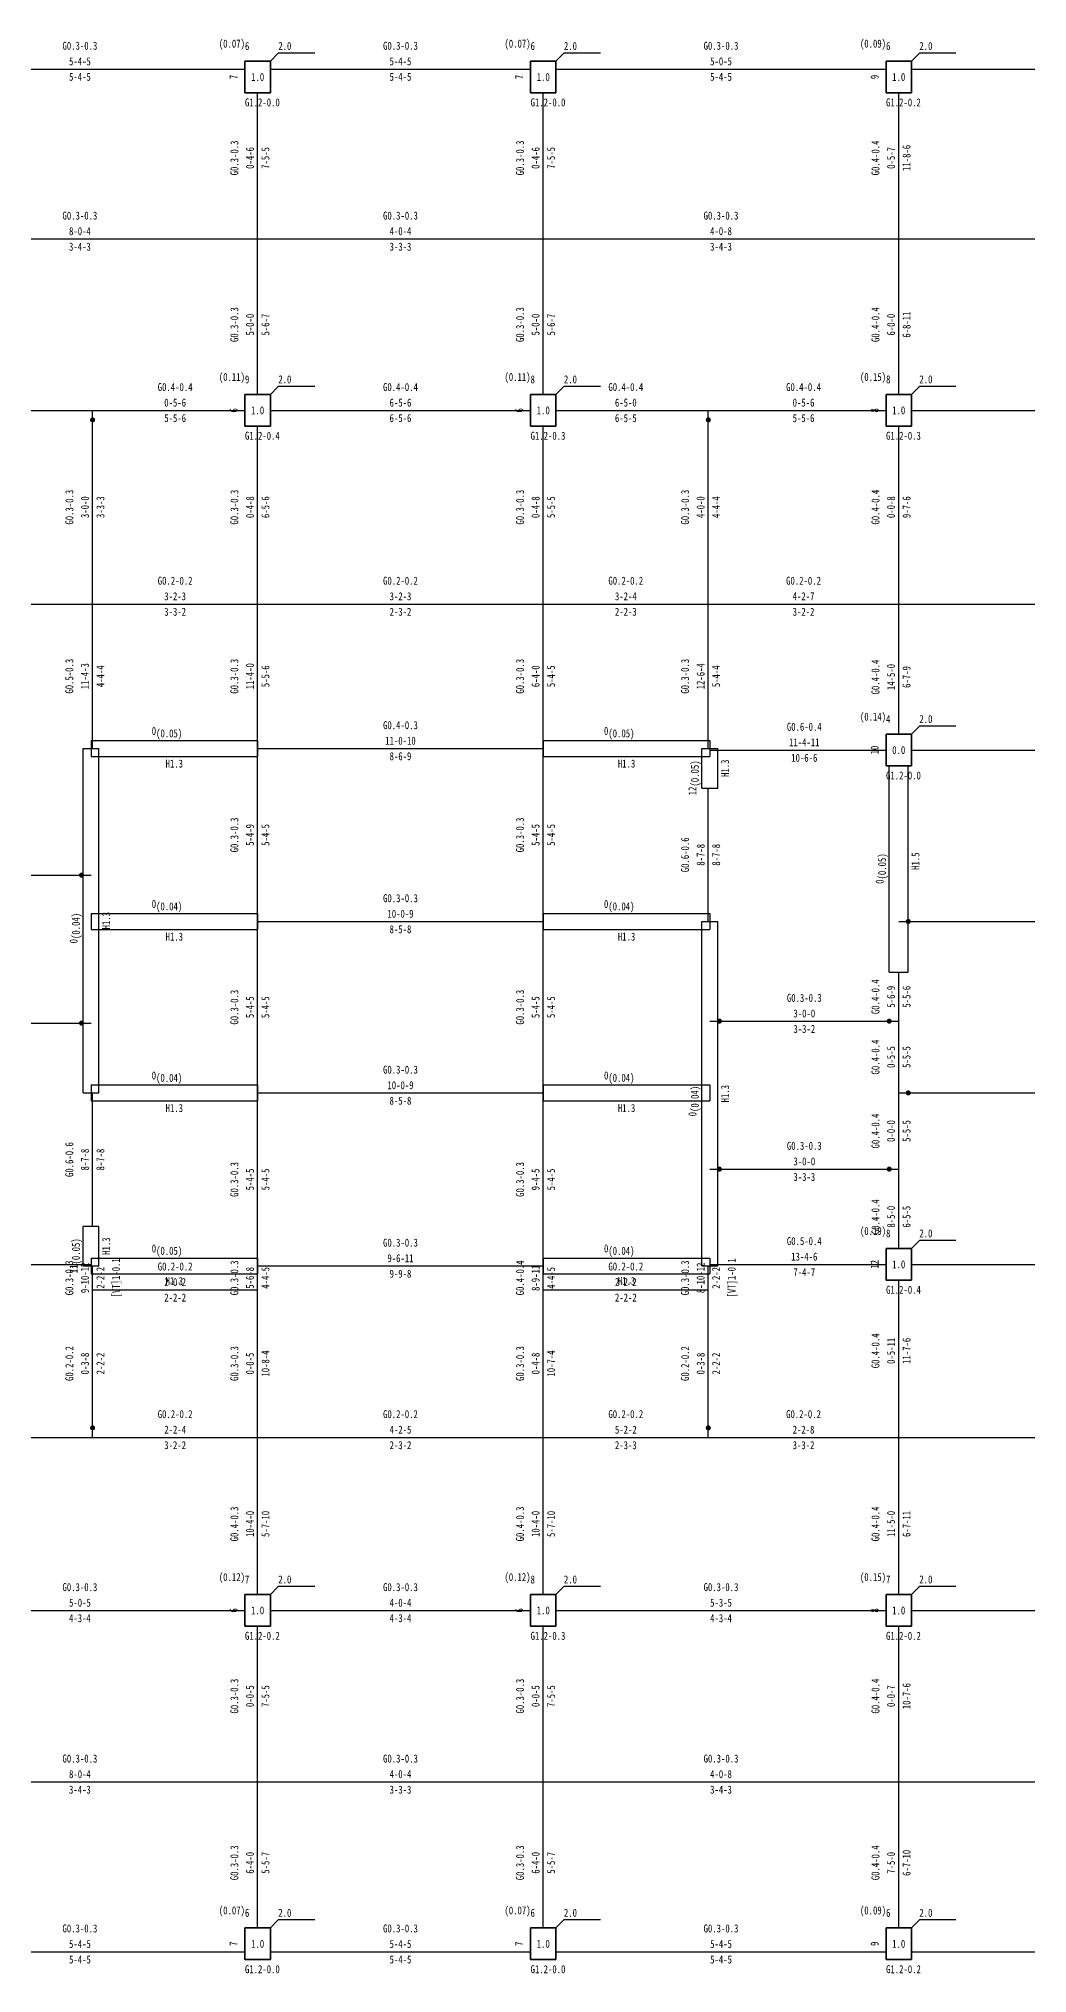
# Model space of a CAD drawing. Header units: millimetres. Extents: x -1455 to 850709, y 32926 to 221881.
# Drawn here: x 330550 to 346126, y 131285 to 161753 of the extents above; entities that cross this region are included whole.
import ezdxf
from ezdxf.enums import TextEntityAlignment as Align

# ---------------------------------------------------------------- set-up
doc = ezdxf.new("R2010")
doc.units = ezdxf.units.MM
for name, color, linetype, lineweight in [('层15100', 134, 'Continuous', 25), ('层15101', 52, 'Continuous', 25), ('层15103', 84, 'Continuous', 25), ('层15220', 4, 'Continuous', 25), ('层15221', 2, 'Continuous', 25), ('层15223', 3, 'Continuous', 25)]:
    doc.layers.add(name, color=color, linetype=linetype, lineweight=lineweight)
doc.styles.add('宋体', font='')
doc.styles.get('宋体').set_extended_font_data('宋体')

# ---------------------------------------------------------------- blocks, each defined once
blk = doc.blocks.new('20FLOOR')
at = {"layer": '层15100'}
for p, q in [((28.6, 41.275), (33.8, 41.275)), ((34.2, 41.275), (38.3, 41.275)), ((38.7, 41.275), (43.9, 41.275)), ((44.3, 41.275), (52.3, 41.275)), ((34, 38.6), (34, 40.9)), ((38.5, 38.6), (38.5, 40.9)), ((44.1, 38.6), (44.1, 40.9)), ((28.4, 38.6), (34, 38.6)), ((34, 36.15), (34, 38.6)), ((34, 38.6), (38.5, 38.6)), ((38.5, 36.15), (38.5, 38.6)), ((38.5, 38.6), (44.1, 38.6)), ((44.1, 36.15), (44.1, 38.6)), ((44.1, 38.6), (52.5, 38.6)), ((28.6, 35.9), (31.4, 35.9)), ((31.4, 35.9), (33.8, 35.9)), ((34, 32.85), (34, 35.65)), ((34.2, 35.9), (38.3, 35.9)), ((38.5, 32.85), (38.5, 35.65)), ((38.7, 35.9), (41.1, 35.9)), ((41.1, 35.9), (43.9, 35.9)), ((44.1, 32.85), (44.1, 35.65)), ((44.3, 35.9), (52.3, 35.9)), ((34, 30.575), (34, 32.85)), ((38.5, 30.575), (38.5, 32.85)), ((44.1, 30.8), (44.1, 32.85)), ((34, 27.85), (34, 30.575)), ((34, 30.575), (38.5, 30.575)), ((38.5, 27.85), (38.5, 30.575)), ((41.125, 30.55), (43.9, 30.55)), ((44.3, 30.55), (52.3, 30.55)), ((28.4, 28.58), (31.375, 28.58)), ((34, 25.15), (34, 27.85)), ((34, 27.85), (38.5, 27.85)), ((38.5, 25.15), (38.5, 27.85)), ((44.1, 26.28), (44.1, 27.05)), ((44.1, 25.15), (44.1, 26.28)), ((34, 22.425), (34, 25.15)), ((34, 25.15), (38.5, 25.15)), ((38.5, 22.425), (38.5, 25.15)), ((44.1, 23.95), (44.1, 25.15)), ((44.1, 22.7), (44.1, 23.95)), ((28.6, 22.45), (31.375, 22.45)), ((34, 22.05), (34, 22.425)), ((34, 22.425), (38.5, 22.425)), ((38.5, 22.05), (38.5, 22.425)), ((41.125, 22.45), (43.9, 22.45)), ((44.3, 22.45), (52.3, 22.45)), ((34, 19.725), (34, 22.05)), ((38.5, 19.725), (38.5, 22.05)), ((44.1, 19.725), (44.1, 22.2)), ((34, 17.25), (34, 19.725)), ((38.5, 17.25), (38.5, 19.725)), ((44.1, 17.25), (44.1, 19.725)), ((28.6, 17), (33.8, 17)), ((34.2, 17), (38.3, 17)), ((38.7, 17), (43.9, 17)), ((44.3, 17), (52.3, 17)), ((34, 14.3), (34, 16.75)), ((38.5, 14.3), (38.5, 16.75)), ((44.1, 14.3), (44.1, 16.75)), ((28.4, 14.3), (34, 14.3)), ((34, 12), (34, 14.3)), ((34, 14.3), (38.5, 14.3)), ((38.5, 12), (38.5, 14.3)), ((38.5, 14.3), (44.1, 14.3)), ((44.1, 12), (44.1, 14.3)), ((44.1, 14.3), (52.5, 14.3)), ((28.6, 11.625), (33.8, 11.625)), ((34.2, 11.625), (38.3, 11.625)), ((38.7, 11.625), (43.9, 11.625)), ((44.3, 11.625), (52.3, 11.625))]:
    blk.add_line(p, q, dxfattribs=at)
at = {"layer": '层15100', "color": 4}
for p, q in [((31.4, 32.85), (31.4, 35.9)), ((41.1, 32.85), (41.1, 35.9)), ((28.4, 32.85), (31.4, 32.85)), ((31.399, 30.575), (31.4, 32.85)), ((31.4, 32.85), (34, 32.85)), ((34, 32.85), (38.5, 32.85)), ((38.5, 32.85), (41.1, 32.85)), ((41.1, 30.575), (41.1, 32.85)), ((41.1, 32.85), (44.1, 32.85)), ((44.1, 32.85), (52.5, 32.85)), ((44.1, 27.85), (52.5, 27.85)), ((28.4, 26.25), (31.375, 26.25)), ((41.125, 26.28), (44.1, 26.28)), ((44.1, 25.15), (52.5, 25.15)), ((41.125, 23.95), (44.1, 23.95)), ((31.4, 22.05), (31.399, 22.425)), ((41.1, 22.05), (41.1, 22.425)), ((31.4, 19.725), (31.4, 22.05)), ((31.4, 22.05), (34, 22.05)), ((38.5, 22.05), (41.1, 22.05)), ((41.1, 19.725), (41.1, 22.05)), ((28.4, 19.725), (31.4, 19.725)), ((31.4, 19.725), (34, 19.725)), ((34, 19.725), (38.5, 19.725)), ((38.5, 19.725), (41.1, 19.725)), ((41.1, 19.725), (44.1, 19.725)), ((44.1, 19.725), (52.5, 19.725))]:
    blk.add_line(p, q, dxfattribs=at)
at = {"layer": '层15100', "color": 2}
for p, q in [((41.1, 27.85), (41.1, 29.95)), ((31.399, 23.05), (31.399, 25.15))]:
    blk.add_line(p, q, dxfattribs=at)
at = {"layer": '层15100', "color": 1, "linetype": 'Continuous', "const_width": 0.04}
for points in [[(31.42, 35.75, 1), (31.38, 35.75, 1)], [(41.12, 35.75, 1), (41.08, 35.75, 1)], [(31.245, 28.58, 1), (31.205, 28.58, 1)], [(44.27, 27.85, 1), (44.23, 27.85, 1)], [(31.245, 26.25, 1), (31.205, 26.25, 1)], [(41.295, 26.28, 1), (41.255, 26.28, 1)], [(43.97, 26.28, 1), (43.93, 26.28, 1)], [(44.27, 25.15, 1), (44.23, 25.15, 1)], [(41.295, 23.95, 1), (41.255, 23.95, 1)], [(43.97, 23.95, 1), (43.93, 23.95, 1)], [(31.42, 19.875, 1), (31.38, 19.875, 1)], [(41.12, 19.875, 1), (41.08, 19.875, 1)]]:
    blk.add_lwpolyline(points, format="xyb", close=True, dxfattribs=at)
at = {"layer": '层15103'}
for p, q in [((31.25, 28.58), (31.25, 30.575)), ((31.25, 30.575), (31.5, 30.575)), ((31.375, 30.7), (34, 30.7)), ((31.375, 30.7), (31.375, 30.45)), ((31.5, 28.58), (31.5, 30.575)), ((34, 30.7), (34, 30.45)), ((38.5, 30.7), (41.125, 30.7)), ((38.5, 30.7), (38.5, 30.45)), ((41, 29.95), (41, 30.575)), ((41, 30.575), (41.25, 30.575)), ((41.125, 30.7), (41.125, 30.45)), ((41.25, 29.95), (41.25, 30.575)), ((31.375, 30.45), (34, 30.45)), ((38.5, 30.45), (41.125, 30.45)), ((43.95, 27.85), (43.95, 30.3)), ((44.25, 27.85), (44.25, 30.3)), ((41, 29.95), (41.25, 29.95)), ((31.25, 27.85), (31.25, 28.58)), ((31.5, 27.85), (31.5, 28.58)), ((31.25, 26.25), (31.25, 27.85)), ((31.375, 27.975), (34, 27.975)), ((31.375, 27.975), (31.375, 27.725)), ((31.5, 26.25), (31.5, 27.85)), ((34, 27.975), (34, 27.725)), ((38.5, 27.975), (41.125, 27.975)), ((38.5, 27.975), (38.5, 27.725)), ((41, 26.28), (41, 27.85)), ((41, 27.85), (41.25, 27.85)), ((41.125, 27.975), (41.125, 27.725)), ((41.25, 26.28), (41.25, 27.85)), ((43.95, 27.05), (43.95, 27.85)), ((44.25, 27.05), (44.25, 27.85)), ((31.375, 27.725), (34, 27.725)), ((38.5, 27.725), (41.125, 27.725)), ((43.95, 27.05), (44.25, 27.05)), ((31.25, 25.15), (31.25, 26.25)), ((31.5, 25.15), (31.5, 26.25)), ((41, 25.15), (41, 26.28)), ((41.25, 25.15), (41.25, 26.28)), ((31.25, 25.15), (31.5, 25.15)), ((31.375, 25.275), (34, 25.275)), ((31.375, 25.275), (31.375, 25.025)), ((31.375, 25.025), (34, 25.025)), ((34, 25.275), (34, 25.025)), ((38.5, 25.275), (41.125, 25.275)), ((38.5, 25.275), (38.5, 25.025)), ((38.5, 25.025), (41.125, 25.025)), ((41, 23.95), (41, 25.15)), ((41.125, 25.275), (41.125, 25.025)), ((41.25, 23.95), (41.25, 25.15)), ((41, 22.425), (41, 23.95)), ((41.25, 22.425), (41.25, 23.95)), ((31.25, 22.425), (31.25, 23.05)), ((31.25, 23.05), (31.5, 23.05)), ((31.5, 22.425), (31.5, 23.05)), ((31.375, 22.55), (34, 22.55)), ((31.375, 22.55), (31.375, 22.3)), ((34, 22.55), (34, 22.3)), ((38.5, 22.55), (41.125, 22.55)), ((38.5, 22.55), (38.5, 22.3)), ((41.125, 22.55), (41.125, 22.3)), ((31.25, 22.425), (31.5, 22.425)), ((31.375, 22.3), (34, 22.3)), ((38.5, 22.3), (41.125, 22.3)), ((41, 22.425), (41.25, 22.425))]:
    blk.add_line(p, q, dxfattribs=at)
at = {"layer": '层15221'}
for p, q in [((34.2, 41.4), (34.325, 41.525)), ((34.901, 41.525), (34.325, 41.525)), ((38.7, 41.4), (38.825, 41.525)), ((39.401, 41.525), (38.825, 41.525)), ((44.3, 41.4), (44.425, 41.525)), ((45.001, 41.525), (44.425, 41.525)), ((34.2, 36.15), (34.325, 36.275)), ((34.901, 36.275), (34.325, 36.275)), ((38.7, 36.15), (38.825, 36.275)), ((39.401, 36.275), (38.825, 36.275)), ((44.3, 36.15), (44.425, 36.275)), ((45.001, 36.275), (44.425, 36.275)), ((44.3, 30.8), (44.425, 30.925)), ((45.001, 30.925), (44.425, 30.925)), ((44.3, 22.7), (44.425, 22.825)), ((45.001, 22.825), (44.425, 22.825)), ((34.2, 17.25), (34.325, 17.375)), ((34.901, 17.375), (34.325, 17.375)), ((38.7, 17.25), (38.825, 17.375)), ((39.401, 17.375), (38.825, 17.375)), ((44.3, 17.25), (44.425, 17.375)), ((45.001, 17.375), (44.425, 17.375)), ((34.2, 12), (34.325, 12.125)), ((34.901, 12.125), (34.325, 12.125)), ((38.7, 12), (38.825, 12.125)), ((39.401, 12.125), (38.825, 12.125)), ((44.3, 12), (44.425, 12.125)), ((45.001, 12.125), (44.425, 12.125))]:
    blk.add_line(p, q, dxfattribs=at)
at = {"layer": '层15220', "style": '宋体', "width": 0.8}
for s, p in [('G0.3-0.3', (31.2, 41.642)), ('5-4-5', (31.2, 41.397)), ('G0.3-0.3', (36.25, 41.642)), ('5-4-5', (36.25, 41.397)), ('G0.3-0.3', (41.3, 41.642)), ('5-0-5', (41.3, 41.397)), ('5-4-5', (31.2, 41.153)), ('5-4-5', (36.25, 41.153)), ('5-4-5', (41.3, 41.153)), ('G0.3-0.3', (31.2, 38.967)), ('G0.3-0.3', (36.25, 38.967)), ('G0.3-0.3', (41.3, 38.967)), ('8-0-4', (31.2, 38.722)), ('4-0-4', (36.25, 38.722)), ('4-0-8', (41.3, 38.722)), ('3-4-3', (31.2, 38.478)), ('3-3-3', (36.25, 38.478)), ('3-4-3', (41.3, 38.478)), ('G0.4-0.4', (32.7, 36.267)), ('G0.4-0.4', (36.25, 36.267)), ('G0.4-0.4', (39.8, 36.267)), ('G0.4-0.4', (42.6, 36.267)), ('0-5-6', (32.7, 36.022)), ('6-5-6', (36.25, 36.022)), ('6-5-0', (39.8, 36.022)), ('0-5-6', (42.6, 36.022)), ('5-5-6', (32.7, 35.778)), ('6-5-6', (36.25, 35.778)), ('6-5-5', (39.8, 35.778)), ('5-5-6', (42.6, 35.778)), ('G0.2-0.2', (32.7, 33.217)), ('G0.2-0.2', (36.25, 33.217)), ('G0.2-0.2', (39.8, 33.217)), ('G0.2-0.2', (42.6, 33.217)), ('3-2-3', (32.7, 32.972)), ('3-2-3', (36.25, 32.972)), ('3-2-4', (39.8, 32.972)), ('4-2-7', (42.6, 32.972)), ('3-3-2', (32.7, 32.728)), ('2-3-2', (36.25, 32.728)), ('2-2-3', (39.8, 32.728)), ('3-2-2', (42.6, 32.728)), ('G0.4-0.3', (36.25, 30.942)), ('G0.6-0.4', (42.612, 30.917)), ('11-0-10', (36.25, 30.697)), ('8-6-9', (36.25, 30.453)), ('11-4-11', (42.612, 30.672)), ('10-6-6', (42.612, 30.428)), ('G0.3-0.3', (36.25, 28.217)), ('10-0-9', (36.25, 27.972)), ('8-5-8', (36.25, 27.728)), ('G0.3-0.3', (42.612, 26.647)), ('3-0-0', (42.612, 26.402)), ('3-3-2', (42.612, 26.158)), ('G0.3-0.3', (36.25, 25.517)), ('10-0-9', (36.25, 25.272)), ('8-5-8', (36.25, 25.028)), ('G0.3-0.3', (42.612, 24.317)), ('3-0-0', (42.612, 24.072)), ('3-3-3', (42.612, 23.828)), ('G0.3-0.3', (36.25, 22.792)), ('G0.5-0.4', (42.612, 22.817)), ('9-6-11', (36.25, 22.547)), ('13-4-6', (42.612, 22.572)), ('G0.2-0.2', (32.7, 22.417)), ('9-9-8', (36.25, 22.303)), ('G0.2-0.2', (39.8, 22.417)), ('7-4-7', (42.612, 22.328)), ('2-0-2', (32.7, 22.172)), ('2-2-2', (32.7, 21.928)), ('2-2-2', (39.8, 22.172)), ('2-2-2', (39.8, 21.928)), ('G0.2-0.2', (32.7, 20.092)), ('G0.2-0.2', (36.25, 20.092)), ('G0.2-0.2', (39.8, 20.092)), ('G0.2-0.2', (42.6, 20.092)), ('2-2-4', (32.7, 19.847)), ('4-2-5', (36.25, 19.847)), ('5-2-2', (39.8, 19.847)), ('2-2-8', (42.6, 19.847)), ('3-2-2', (32.7, 19.603)), ('2-3-2', (36.25, 19.603)), ('2-3-3', (39.8, 19.603)), ('3-3-2', (42.6, 19.603)), ('G0.3-0.3', (31.2, 17.367)), ('G0.3-0.3', (36.25, 17.367)), ('G0.3-0.3', (41.3, 17.367)), ('5-0-5', (31.2, 17.122)), ('4-0-4', (36.25, 17.122)), ('5-3-5', (41.3, 17.122)), ('4-3-4', (31.2, 16.878)), ('4-3-4', (36.25, 16.878)), ('4-3-4', (41.3, 16.878)), ('G0.3-0.3', (31.2, 14.667)), ('G0.3-0.3', (36.25, 14.667)), ('G0.3-0.3', (41.3, 14.667)), ('8-0-4', (31.2, 14.422)), ('4-0-4', (36.25, 14.422)), ('4-0-8', (41.3, 14.422)), ('3-4-3', (31.2, 14.178)), ('3-3-3', (36.25, 14.178)), ('3-4-3', (41.3, 14.178)), ('G0.3-0.3', (31.2, 11.992)), ('G0.3-0.3', (36.25, 11.992)), ('G0.3-0.3', (41.3, 11.992)), ('5-4-5', (31.2, 11.747)), ('5-4-5', (36.25, 11.747)), ('5-4-5', (41.3, 11.747)), ('5-4-5', (31.2, 11.503)), ('5-4-5', (36.25, 11.503)), ('5-4-5', (41.3, 11.503))]:
    blk.add_text(s, height=0.126, dxfattribs=at).set_placement(p, align=Align.MIDDLE_CENTER)
for s, rotation, p in [('G0.3-0.3', 89.9997, (33.633, 39.875)), ('0-4-6', 89.9997, (33.878, 39.875)), ('7-5-5', 89.9997, (34.122, 39.875)), ('G0.3-0.3', 89.9997, (38.133, 39.875)), ('0-4-6', 89.9997, (38.378, 39.875)), ('7-5-5', 89.9997, (38.622, 39.875)), ('G0.4-0.4', 89.9997, (43.733, 39.875)), ('0-5-7', 89.9997, (43.978, 39.875)), ('11-8-6', 89.9997, (44.222, 39.875)), ('G0.3-0.3', 89.9997, (33.633, 37.25)), ('G0.3-0.3', 89.9997, (38.133, 37.25)), ('G0.4-0.4', 89.9997, (43.733, 37.25)), ('5-0-0', 89.9997, (33.878, 37.25)), ('5-6-7', 89.9997, (34.122, 37.25)), ('5-0-0', 89.9997, (38.378, 37.25)), ('5-6-7', 89.9997, (38.622, 37.25)), ('6-0-0', 89.9997, (43.978, 37.25)), ('6-8-11', 89.9997, (44.222, 37.25)), ('G0.3-0.3', 89.9997, (31.033, 34.375)), ('3-0-0', 89.9997, (31.278, 34.375)), ('3-3-3', 89.9997, (31.522, 34.375)), ('G0.3-0.3', 89.9997, (33.633, 34.375)), ('0-4-8', 89.9997, (33.878, 34.375)), ('6-5-6', 89.9997, (34.122, 34.375)), ('G0.3-0.3', 89.9997, (38.133, 34.375)), ('0-4-8', 89.9997, (38.378, 34.375)), ('5-5-5', 89.9997, (38.622, 34.375)), ('G0.3-0.3', 89.9997, (40.733, 34.375)), ('4-0-0', 89.9997, (40.978, 34.375)), ('4-4-4', 89.9997, (41.222, 34.375)), ('G0.4-0.4', 89.9997, (43.733, 34.375)), ('0-0-8', 89.9997, (43.978, 34.375)), ('9-7-6', 89.9997, (44.222, 34.375)), ('G0.5-0.3', 89.9718, (31.032, 31.713)), ('11-4-3', 89.9718, (31.277, 31.713)), ('4-4-4', 89.9718, (31.522, 31.712)), ('G0.3-0.3', 89.9997, (33.633, 31.712)), ('11-4-0', 89.9997, (33.878, 31.712)), ('5-5-6', 89.9997, (34.122, 31.712)), ('G0.3-0.3', 89.9997, (38.133, 31.712)), ('6-4-0', 89.9997, (38.378, 31.712)), ('5-4-5', 89.9997, (38.622, 31.712)), ('G0.3-0.3', 89.9997, (40.733, 31.712)), ('12-6-4', 89.9997, (40.978, 31.712)), ('5-4-4', 89.9997, (41.222, 31.712)), ('G0.4-0.4', 89.9997, (43.733, 31.7)), ('14-5-0', 89.9997, (43.978, 31.7)), ('6-7-9', 89.9997, (44.222, 31.7)), ('G0.3-0.3', 89.9997, (33.633, 29.213)), ('5-4-9', 89.9997, (33.878, 29.213)), ('5-4-5', 89.9997, (34.122, 29.213)), ('G0.3-0.3', 89.9997, (38.133, 29.213)), ('5-4-5', 89.9997, (38.378, 29.213)), ('5-4-5', 89.9997, (38.622, 29.213)), ('G0.6-0.6', 89.9997, (40.733, 28.9)), ('8-7-8', 89.9997, (40.978, 28.9)), ('8-7-8', 89.9997, (41.222, 28.9)), ('G0.4-0.4', 89.9997, (43.733, 26.665)), ('5-6-9', 89.9997, (43.978, 26.665)), ('5-5-6', 89.9997, (44.222, 26.665)), ('G0.3-0.3', 89.9997, (33.633, 26.5)), ('5-4-5', 89.9997, (33.878, 26.5)), ('5-4-5', 89.9997, (34.122, 26.5)), ('G0.3-0.3', 89.9997, (38.133, 26.5)), ('5-4-5', 89.9997, (38.378, 26.5)), ('5-4-5', 89.9997, (38.622, 26.5)), ('G0.4-0.4', 89.9997, (43.733, 25.715)), ('0-5-5', 89.9997, (43.978, 25.715)), ('5-5-5', 89.9997, (44.222, 25.715)), ('G0.4-0.4', 89.9997, (43.733, 24.55)), ('0-0-0', 89.9997, (43.978, 24.55)), ('5-5-5', 89.9997, (44.222, 24.55)), ('G0.6-0.6', 89.9997, (31.032, 24.1)), ('8-7-8', 89.9997, (31.277, 24.1)), ('8-7-8', 89.9997, (31.521, 24.1)), ('G0.3-0.3', 89.9997, (33.633, 23.787)), ('5-4-5', 89.9997, (33.878, 23.787)), ('5-4-5', 89.9997, (34.122, 23.787)), ('G0.3-0.3', 89.9997, (38.133, 23.787)), ('9-4-5', 89.9997, (38.378, 23.787)), ('5-4-5', 89.9997, (38.622, 23.787)), ('G0.4-0.4', 89.9997, (43.733, 23.2)), ('8-5-0', 89.9997, (43.978, 23.2)), ('6-5-5', 89.9997, (44.222, 23.2)), ('G0.3-0.3', 90.1529, (31.032, 22.237)), ('9-10-12', 90.1529, (31.277, 22.237)), ('2-2-2', 90.1529, (31.522, 22.238)), ('[VT]1-0.1', 90.1529, (31.767, 22.238)), ('G0.3-0.3', 89.9997, (33.633, 22.237)), ('5-6-8', 89.9997, (33.878, 22.237)), ('4-4-5', 89.9997, (34.122, 22.237)), ('G0.4-0.4', 89.9997, (38.133, 22.237)), ('8-9-11', 89.9997, (38.378, 22.237)), ('4-4-5', 89.9997, (38.622, 22.237)), ('G0.3-0.3', 89.9997, (40.733, 22.237)), ('8-10-12', 89.9997, (40.978, 22.237)), ('2-2-2', 89.9997, (41.222, 22.237)), ('[VT]1-0.1', 89.9997, (41.467, 22.237)), ('G0.4-0.4', 89.9997, (43.733, 21.088)), ('G0.2-0.2', 89.9997, (31.033, 20.888)), ('0-3-8', 89.9997, (31.278, 20.888)), ('2-2-2', 89.9997, (31.522, 20.888)), ('G0.3-0.3', 89.9997, (33.633, 20.888)), ('0-0-5', 89.9997, (33.878, 20.888)), ('10-8-4', 89.9997, (34.122, 20.888)), ('G0.3-0.3', 89.9997, (38.133, 20.888)), ('0-4-8', 89.9997, (38.378, 20.888)), ('10-7-4', 89.9997, (38.622, 20.888)), ('G0.2-0.2', 89.9997, (40.733, 20.888)), ('0-3-8', 89.9997, (40.978, 20.888)), ('2-2-2', 89.9997, (41.222, 20.888)), ('0-5-11', 89.9997, (43.978, 21.088)), ('11-7-6', 89.9997, (44.222, 21.088)), ('G0.4-0.3', 89.9997, (33.633, 18.362)), ('G0.4-0.3', 89.9997, (38.133, 18.362)), ('G0.4-0.4', 89.9997, (43.733, 18.362)), ('10-4-0', 89.9997, (33.878, 18.362)), ('5-7-10', 89.9997, (34.122, 18.362)), ('10-4-0', 89.9997, (38.378, 18.362)), ('5-7-10', 89.9997, (38.622, 18.362)), ('11-5-0', 89.9997, (43.978, 18.362)), ('6-7-11', 89.9997, (44.222, 18.362)), ('G0.3-0.3', 89.9997, (33.633, 15.65)), ('G0.3-0.3', 89.9997, (38.133, 15.65)), ('G0.4-0.4', 89.9997, (43.733, 15.65)), ('10-7-6', 89.9997, (44.222, 15.65)), ('0-0-5', 89.9997, (33.878, 15.65)), ('7-5-5', 89.9997, (34.122, 15.65)), ('0-0-5', 89.9997, (38.378, 15.65)), ('7-5-5', 89.9997, (38.622, 15.65)), ('0-0-7', 89.9997, (43.978, 15.65)), ('G0.3-0.3', 89.9997, (33.633, 13.025)), ('6-4-0', 89.9997, (33.878, 13.025)), ('5-5-7', 89.9997, (34.122, 13.025)), ('G0.3-0.3', 89.9997, (38.133, 13.025)), ('6-4-0', 89.9997, (38.378, 13.025)), ('5-5-7', 89.9997, (38.622, 13.025)), ('G0.4-0.4', 89.9997, (43.733, 13.025)), ('7-5-0', 89.9997, (43.978, 13.025)), ('6-7-10', 89.9997, (44.222, 13.025))]:
    blk.add_text(s, height=0.126, rotation=rotation, dxfattribs=at).set_placement(p, align=Align.MIDDLE_CENTER)
at = {"layer": '层15221', "style": '宋体', "width": 0.8}
for s, p in [('(0.07)', (33.8, 41.575)), ('(0.07)', (38.3, 41.575)), ('(0.09)', (43.9, 41.575)), ('(0.11)', (33.8, 36.325)), ('(0.11)', (38.3, 36.325)), ('(0.15)', (43.9, 36.325)), ('(0.14)', (43.9, 30.975)), ('(0.19)', (43.9, 22.875)), ('(0.12)', (33.8, 17.425)), ('(0.12)', (38.3, 17.425)), ('(0.15)', (43.9, 17.425)), ('(0.07)', (33.8, 12.175)), ('(0.07)', (38.3, 12.175)), ('(0.09)', (43.9, 12.175))]:
    blk.add_text(s, height=0.126, dxfattribs=at).set_placement(p, align=Align.BOTTOM_RIGHT)
for s, p in [('6', (33.8, 41.575)), ('2.0', (34.325, 41.575)), ('6', (38.3, 41.575)), ('2.0', (38.825, 41.575)), ('6', (43.9, 41.575)), ('2.0', (44.425, 41.575)), ('9', (33.8, 36.325)), ('2.0', (34.325, 36.325)), ('8', (38.3, 36.325)), ('2.0', (38.825, 36.325)), ('8', (43.9, 36.325)), ('2.0', (44.425, 36.325)), ('4', (43.9, 30.975)), ('2.0', (44.425, 30.975)), ('8', (43.9, 22.875)), ('2.0', (44.425, 22.875)), ('7', (33.8, 17.425)), ('2.0', (34.325, 17.425)), ('8', (38.3, 17.425)), ('2.0', (38.825, 17.425)), ('7', (43.9, 17.425)), ('2.0', (44.425, 17.425)), ('6', (33.8, 12.175)), ('2.0', (34.325, 12.175)), ('6', (38.3, 12.175)), ('2.0', (38.825, 12.175)), ('6', (43.9, 12.175)), ('2.0', (44.425, 12.175))]:
    blk.add_text(s, height=0.126, dxfattribs=at).set_placement(p)
for s, p in [('7', (33.62, 41.15)), ('7', (38.12, 41.15)), ('9', (43.72, 41.15)), ('6', (33.62, 35.9)), ('6', (38.12, 35.9)), ('8', (43.72, 35.9)), ('10', (43.72, 30.55)), ('12', (43.72, 22.45)), ('6', (33.62, 17)), ('6', (38.12, 17)), ('8', (43.72, 17)), ('7', (33.62, 11.75)), ('7', (38.12, 11.75)), ('9', (43.72, 11.75))]:
    blk.add_text(s, height=0.126, rotation=89.9997, dxfattribs=at).set_placement(p, align=Align.MIDDLE_CENTER)
for s, p in [('1.0', (34, 41.15)), ('1.0', (38.5, 41.15)), ('1.0', (44.1, 41.15)), ('1.0', (34, 35.9)), ('1.0', (38.5, 35.9)), ('1.0', (44.1, 35.9)), ('0.0', (44.1, 30.55)), ('1.0', (44.1, 22.45)), ('1.0', (34, 17)), ('1.0', (38.5, 17)), ('1.0', (44.1, 17)), ('1.0', (34, 11.75)), ('1.0', (38.5, 11.75)), ('1.0', (44.1, 11.75))]:
    blk.add_text(s, height=0.126, dxfattribs=at).set_placement(p, align=Align.MIDDLE_CENTER)
for s, p in [('G1.2-0.0', (33.8, 40.75)), ('G1.2-0.0', (38.3, 40.75)), ('G1.2-0.2', (43.9, 40.75)), ('G1.2-0.4', (33.8, 35.5)), ('G1.2-0.3', (38.3, 35.5)), ('G1.2-0.3', (43.9, 35.5)), ('G1.2-0.0', (43.9, 30.15)), ('G1.2-0.4', (43.9, 22.05)), ('G1.2-0.2', (33.8, 16.6)), ('G1.2-0.3', (38.3, 16.6)), ('G1.2-0.2', (43.9, 16.6)), ('G1.2-0.0', (33.8, 11.35)), ('G1.2-0.0', (38.3, 11.35)), ('G1.2-0.2', (43.9, 11.35))]:
    blk.add_text(s, height=0.126, dxfattribs=at).set_placement(p, align=Align.MIDDLE_LEFT)
at = {"layer": '层15223', "style": '宋体', "width": 0.8}
for p in [(32.4, 30.75), (39.525, 30.75), (32.4, 28.025), (39.525, 28.025), (32.4, 25.325), (39.525, 25.325), (32.4, 22.6), (39.525, 22.6)]:
    blk.add_text('0', height=0.126, dxfattribs=at).set_placement(p, align=Align.BOTTOM_RIGHT)
for s, p in [('(0.05)', (32.4, 30.75)), ('(0.05)', (39.525, 30.75)), ('(0.04)', (32.4, 28.025)), ('(0.04)', (39.525, 28.025)), ('(0.04)', (32.4, 25.325)), ('(0.04)', (39.525, 25.325)), ('(0.05)', (32.4, 22.6)), ('(0.04)', (39.525, 22.6))]:
    blk.add_text(s, height=0.126, dxfattribs=at).set_placement(p)
for p in [(32.687, 30.4), (39.812, 30.4), (32.687, 27.675), (39.812, 27.675), (32.687, 24.975), (39.812, 24.975), (32.687, 22.25), (39.812, 22.25)]:
    blk.add_text('H1.3', height=0.126, dxfattribs=at).set_placement(p, align=Align.TOP_CENTER)
for s, p in [('(0.05)', (40.95, 29.975)), ('(0.05)', (43.9, 28.512)), ('(0.04)', (31.2, 27.574)), ('(0.04)', (40.95, 24.85)), ('(0.05)', (31.2, 22.449))]:
    blk.add_text(s, height=0.126, rotation=89.9997, dxfattribs=at).set_placement(p)
for s, p in [('H1.3', (41.3, 30.263)), ('H1.5', (44.3, 28.8)), ('H1.3', (31.55, 27.862)), ('H1.3', (41.3, 25.138)), ('H1.3', (31.55, 22.737))]:
    blk.add_text(s, height=0.126, rotation=89.9997, dxfattribs=at).set_placement(p, align=Align.TOP_CENTER)
for s, p in [('12', (40.95, 29.975)), ('0', (43.9, 28.512)), ('0', (31.2, 27.574)), ('0', (40.95, 24.85)), ('11', (31.2, 22.449))]:
    blk.add_text(s, height=0.126, rotation=89.9997, dxfattribs=at).set_placement(p, align=Align.BOTTOM_RIGHT)
at = {"layer": '层15101'}
mesh = blk.add_polyface(dxfattribs=at)
corners = [(33.8, 40.9), (34.2, 40.9), (34.2, 40.9), (33.8, 40.9), (34.2, 40.9), (34.2, 41.4), (34.2, 41.4), (34.2, 40.9), (34.2, 41.4), (33.8, 41.4), (33.8, 41.4), (34.2, 41.4), (33.8, 41.4), (33.8, 40.9), (33.8, 40.9), (33.8, 41.4)]
mesh.append_faces([[corners[k] for k in face] for face in [(0, 1, 2, 3), (4, 5, 6, 7), (8, 9, 10, 11), (12, 13, 14, 15)]])
mesh = blk.add_polyface(dxfattribs=at)
corners = [(38.3, 40.9), (38.7, 40.9), (38.7, 40.9), (38.3, 40.9), (38.7, 40.9), (38.7, 41.4), (38.7, 41.4), (38.7, 40.9), (38.7, 41.4), (38.3, 41.4), (38.3, 41.4), (38.7, 41.4), (38.3, 41.4), (38.3, 40.9), (38.3, 40.9), (38.3, 41.4)]
mesh.append_faces([[corners[k] for k in face] for face in [(0, 1, 2, 3), (4, 5, 6, 7), (8, 9, 10, 11), (12, 13, 14, 15)]])
mesh = blk.add_polyface(dxfattribs=at)
corners = [(43.9, 40.9), (44.3, 40.9), (44.3, 40.9), (43.9, 40.9), (44.3, 40.9), (44.3, 41.4), (44.3, 41.4), (44.3, 40.9), (44.3, 41.4), (43.9, 41.4), (43.9, 41.4), (44.3, 41.4), (43.9, 41.4), (43.9, 40.9), (43.9, 40.9), (43.9, 41.4)]
mesh.append_faces([[corners[k] for k in face] for face in [(0, 1, 2, 3), (4, 5, 6, 7), (8, 9, 10, 11), (12, 13, 14, 15)]])
mesh = blk.add_polyface(dxfattribs=at)
corners = [(33.8, 35.65), (34.2, 35.65), (34.2, 35.65), (33.8, 35.65), (34.2, 35.65), (34.2, 36.15), (34.2, 36.15), (34.2, 35.65), (34.2, 36.15), (33.8, 36.15), (33.8, 36.15), (34.2, 36.15), (33.8, 36.15), (33.8, 35.65), (33.8, 35.65), (33.8, 36.15)]
mesh.append_faces([[corners[k] for k in face] for face in [(0, 1, 2, 3), (4, 5, 6, 7), (8, 9, 10, 11), (12, 13, 14, 15)]])
mesh = blk.add_polyface(dxfattribs=at)
corners = [(38.3, 35.65), (38.7, 35.65), (38.7, 35.65), (38.3, 35.65), (38.7, 35.65), (38.7, 36.15), (38.7, 36.15), (38.7, 35.65), (38.7, 36.15), (38.3, 36.15), (38.3, 36.15), (38.7, 36.15), (38.3, 36.15), (38.3, 35.65), (38.3, 35.65), (38.3, 36.15)]
mesh.append_faces([[corners[k] for k in face] for face in [(0, 1, 2, 3), (4, 5, 6, 7), (8, 9, 10, 11), (12, 13, 14, 15)]])
mesh = blk.add_polyface(dxfattribs=at)
corners = [(43.9, 35.65), (44.3, 35.65), (44.3, 35.65), (43.9, 35.65), (44.3, 35.65), (44.3, 36.15), (44.3, 36.15), (44.3, 35.65), (44.3, 36.15), (43.9, 36.15), (43.9, 36.15), (44.3, 36.15), (43.9, 36.15), (43.9, 35.65), (43.9, 35.65), (43.9, 36.15)]
mesh.append_faces([[corners[k] for k in face] for face in [(0, 1, 2, 3), (4, 5, 6, 7), (8, 9, 10, 11), (12, 13, 14, 15)]])
mesh = blk.add_polyface(dxfattribs=at)
corners = [(43.9, 30.3), (44.3, 30.3), (44.3, 30.3), (43.9, 30.3), (44.3, 30.3), (44.3, 30.8), (44.3, 30.8), (44.3, 30.3), (44.3, 30.8), (43.9, 30.8), (43.9, 30.8), (44.3, 30.8), (43.9, 30.8), (43.9, 30.3), (43.9, 30.3), (43.9, 30.8)]
mesh.append_faces([[corners[k] for k in face] for face in [(0, 1, 2, 3), (4, 5, 6, 7), (8, 9, 10, 11), (12, 13, 14, 15)]])
mesh = blk.add_polyface(dxfattribs=at)
corners = [(43.9, 22.2), (44.3, 22.2), (44.3, 22.2), (43.9, 22.2), (44.3, 22.2), (44.3, 22.7), (44.3, 22.7), (44.3, 22.2), (44.3, 22.7), (43.9, 22.7), (43.9, 22.7), (44.3, 22.7), (43.9, 22.7), (43.9, 22.2), (43.9, 22.2), (43.9, 22.7)]
mesh.append_faces([[corners[k] for k in face] for face in [(0, 1, 2, 3), (4, 5, 6, 7), (8, 9, 10, 11), (12, 13, 14, 15)]])
mesh = blk.add_polyface(dxfattribs=at)
corners = [(33.8, 16.75), (34.2, 16.75), (34.2, 16.75), (33.8, 16.75), (34.2, 16.75), (34.2, 17.25), (34.2, 17.25), (34.2, 16.75), (34.2, 17.25), (33.8, 17.25), (33.8, 17.25), (34.2, 17.25), (33.8, 17.25), (33.8, 16.75), (33.8, 16.75), (33.8, 17.25)]
mesh.append_faces([[corners[k] for k in face] for face in [(0, 1, 2, 3), (4, 5, 6, 7), (8, 9, 10, 11), (12, 13, 14, 15)]])
mesh = blk.add_polyface(dxfattribs=at)
corners = [(38.3, 16.75), (38.7, 16.75), (38.7, 16.75), (38.3, 16.75), (38.7, 16.75), (38.7, 17.25), (38.7, 17.25), (38.7, 16.75), (38.7, 17.25), (38.3, 17.25), (38.3, 17.25), (38.7, 17.25), (38.3, 17.25), (38.3, 16.75), (38.3, 16.75), (38.3, 17.25)]
mesh.append_faces([[corners[k] for k in face] for face in [(0, 1, 2, 3), (4, 5, 6, 7), (8, 9, 10, 11), (12, 13, 14, 15)]])
mesh = blk.add_polyface(dxfattribs=at)
corners = [(43.9, 16.75), (44.3, 16.75), (44.3, 16.75), (43.9, 16.75), (44.3, 16.75), (44.3, 17.25), (44.3, 17.25), (44.3, 16.75), (44.3, 17.25), (43.9, 17.25), (43.9, 17.25), (44.3, 17.25), (43.9, 17.25), (43.9, 16.75), (43.9, 16.75), (43.9, 17.25)]
mesh.append_faces([[corners[k] for k in face] for face in [(0, 1, 2, 3), (4, 5, 6, 7), (8, 9, 10, 11), (12, 13, 14, 15)]])
mesh = blk.add_polyface(dxfattribs=at)
corners = [(33.8, 11.5), (34.2, 11.5), (34.2, 11.5), (33.8, 11.5), (34.2, 11.5), (34.2, 12), (34.2, 12), (34.2, 11.5), (34.2, 12), (33.8, 12), (33.8, 12), (34.2, 12), (33.8, 12), (33.8, 11.5), (33.8, 11.5), (33.8, 12)]
mesh.append_faces([[corners[k] for k in face] for face in [(0, 1, 2, 3), (4, 5, 6, 7), (8, 9, 10, 11), (12, 13, 14, 15)]])
mesh = blk.add_polyface(dxfattribs=at)
corners = [(38.3, 11.5), (38.7, 11.5), (38.7, 11.5), (38.3, 11.5), (38.7, 11.5), (38.7, 12), (38.7, 12), (38.7, 11.5), (38.7, 12), (38.3, 12), (38.3, 12), (38.7, 12), (38.3, 12), (38.3, 11.5), (38.3, 11.5), (38.3, 12)]
mesh.append_faces([[corners[k] for k in face] for face in [(0, 1, 2, 3), (4, 5, 6, 7), (8, 9, 10, 11), (12, 13, 14, 15)]])
mesh = blk.add_polyface(dxfattribs=at)
corners = [(43.9, 11.5), (44.3, 11.5), (44.3, 11.5), (43.9, 11.5), (44.3, 11.5), (44.3, 12), (44.3, 12), (44.3, 11.5), (44.3, 12), (43.9, 12), (43.9, 12), (44.3, 12), (43.9, 12), (43.9, 11.5), (43.9, 11.5), (43.9, 12)]
mesh.append_faces([[corners[k] for k in face] for face in [(0, 1, 2, 3), (4, 5, 6, 7), (8, 9, 10, 11), (12, 13, 14, 15)]])

msp = doc.modelspace()

# ---------------------------------------------------------------- block references
at = {"xscale": 1000, "yscale": 1000, "zscale": 1000}
msp.add_blockref('20FLOOR', (300000, 120000), dxfattribs=at)

doc.saveas('drawing.dxf')
